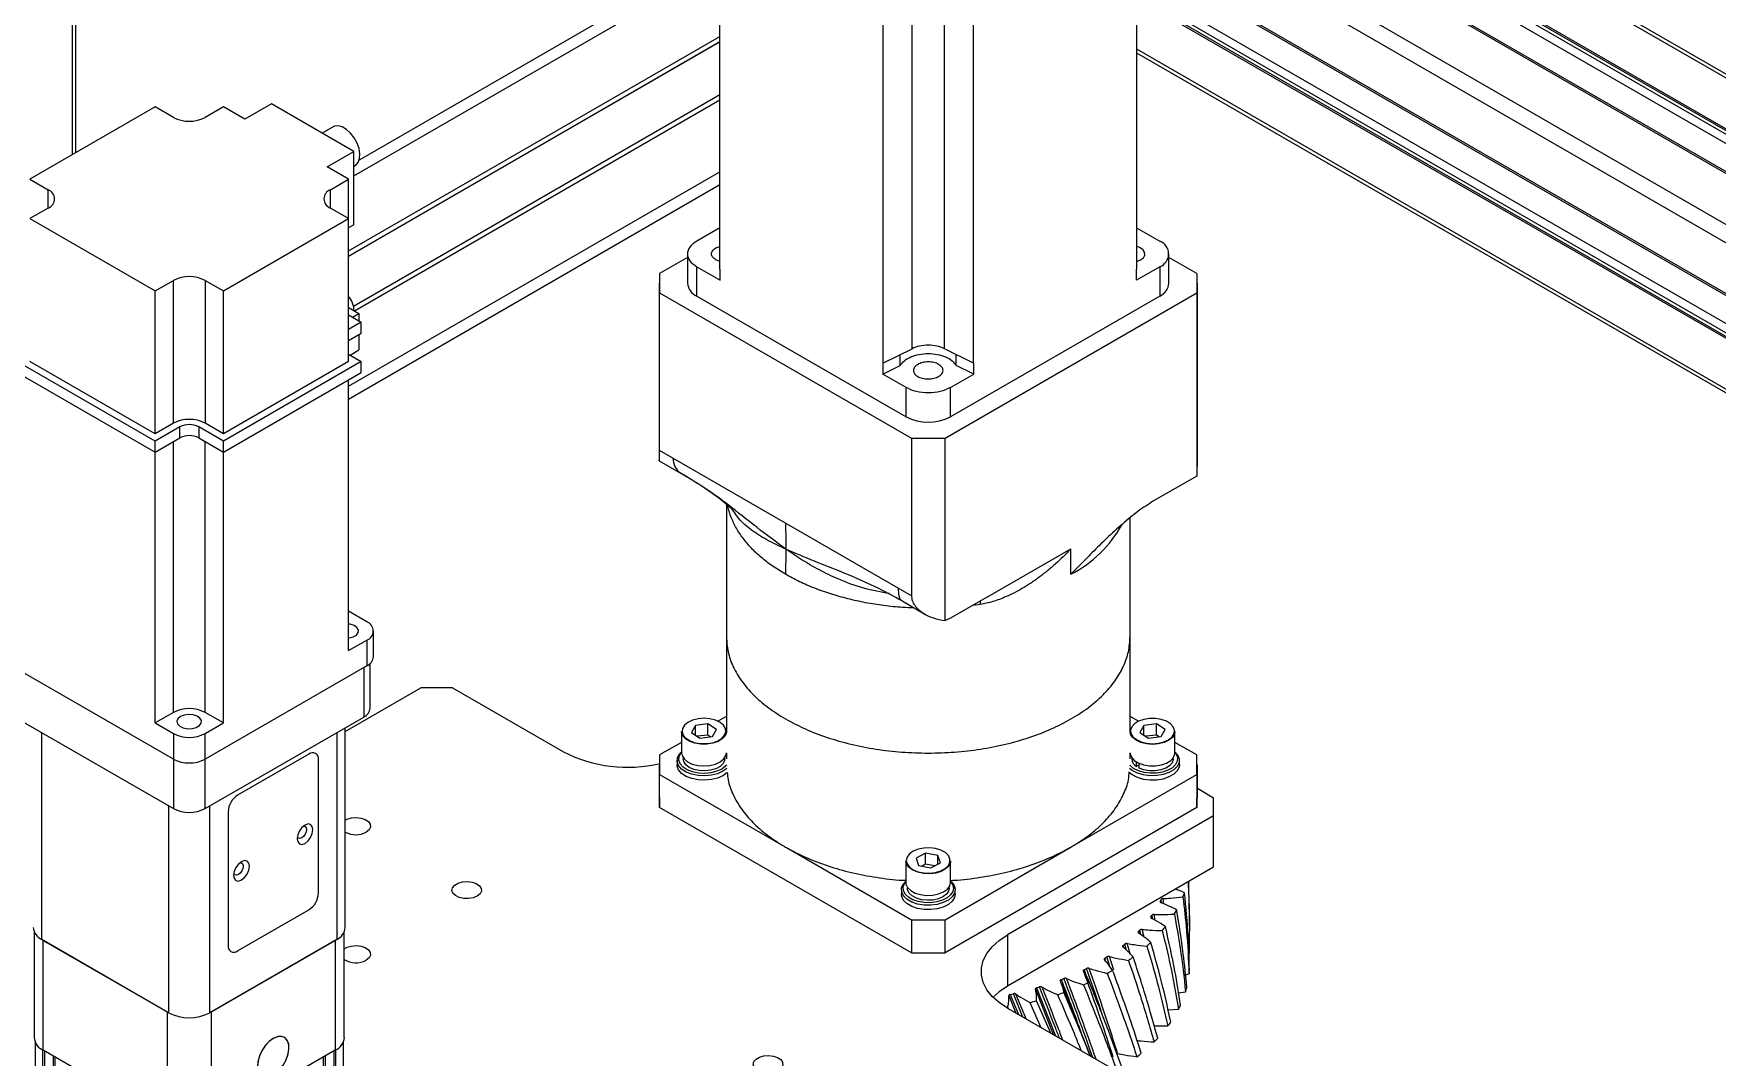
# Model space of a CAD drawing. Header units: millimetres. Extents: x 0 to 597, y 0 to 420.
# Drawn here: x 410.75 to 435.78, y 161.42 to 176.63 of the extents above; entities that cross this region are included whole.
import ezdxf

# ---------------------------------------------------------------- set-up
doc = ezdxf.new("R2010")
doc.units = ezdxf.units.MM

msp = doc.modelspace()

# ---------------------------------------------------------------- linework, layer by layer
at = {"color": 8, "linetype": 'Continuous', "lineweight": 25}
for p, q in [((411.332, 174.837), (411.332, 185.072)), ((427.297, 180.947), (471.787, 155.263)), ((427.145, 178.857), (469.902, 154.175)), ((427.145, 178.585), (469.666, 154.039)), ((415.513, 174.52), (420.954, 177.663)), ((427.145, 176.408), (467.78, 152.95)), ((415.435, 171.396), (420.954, 174.583)), ((410.968, 174.042), (410.968, 174.314)), ((415.164, 174.042), (415.164, 174.314)), ((415.435, 171.203), (420.954, 174.391)), ((412.83, 166.543), (412.83, 170.572)), ((413.302, 166.543), (413.302, 170.572)), ((424.824, 168.2), (424.822, 168.148)), ((415.659, 167.21), (415.659, 166.475)), ((410.874, 163.168), (410.874, 166.244)), ((415.258, 166.244), (415.258, 163.168)), ((412.83, 165.849), (412.83, 165.114)), ((413.302, 165.114), (413.302, 165.849)), ((412.76, 165.155), (412.76, 162.08)), ((413.372, 162.08), (413.372, 165.155)), ((427.516, 163.712), (427.51, 163.762)), ((427.55, 163.697), (427.541, 163.777)), ((427.385, 163.483), (427.377, 163.53)), ((427.425, 163.45), (427.41, 163.542)), ((427.212, 163.237), (427.196, 163.308)), ((427.257, 163.205), (427.231, 163.318)), ((426.75, 162.768), (426.706, 162.909)), ((426.807, 162.713), (426.744, 162.914)), ((426.997, 163.006), (426.972, 163.1)), ((427.049, 162.958), (427.009, 163.107)), ((426.366, 162.719), (426.398, 162.628)), ((426.673, 162.888), (426.679, 162.871)), ((425.642, 162.429), (425.883, 161.822)), ((425.66, 162.449), (425.941, 161.736)), ((425.248, 162.334), (425.354, 162.074)), ((425.27, 162.352), (425.392, 162.052)), ((425.456, 162.015), (425.315, 162.362)), ((425.503, 161.988), (425.353, 162.356)), ((410.89, 156.999), (410.89, 161.526)), ((410.918, 157.015), (410.918, 161.51)), ((411.042, 161.438), (411.042, 157.087)), ((411.068, 161.423), (411.068, 157.102)), ((415.064, 157.102), (415.064, 161.423)), ((415.09, 157.087), (415.09, 161.438)), ((415.214, 161.51), (415.214, 157.015)), ((415.241, 161.526), (415.241, 156.999))]:
    msp.add_line(p, q, dxfattribs=at)
at = {"color": 7, "linetype": 'Continuous', "lineweight": 25}
for p, q in [((411.381, 174.865), (411.381, 185.1)), ((471.836, 155.291), (427.312, 180.995)), ((427.023, 180.348), (471.132, 154.885)), ((427.023, 180.321), (471.108, 154.871)), ((427.036, 180.259), (471.061, 154.844)), ((427.145, 180.06), (470.943, 154.776)), ((427.145, 179.764), (427.145, 173.133)), ((424.291, 171.951), (424.291, 179.643)), ((427.145, 179.641), (470.58, 154.567)), ((427.145, 179.614), (470.557, 154.553)), ((420.954, 173.133), (420.954, 179.394)), ((423.809, 171.951), (423.809, 178.581)), ((423.374, 178.367), (423.374, 171.736)), ((424.725, 171.736), (424.725, 177.997)), ((415.595, 174.76), (420.954, 177.855)), ((427.145, 177.829), (469.011, 153.66)), ((427.145, 177.801), (468.987, 153.647)), ((427.145, 177.382), (468.624, 153.437)), ((427.145, 177.246), (468.506, 153.369)), ((427.145, 177.192), (468.459, 153.342)), ((427.145, 177.165), (468.435, 153.328)), ((415.435, 173.405), (420.954, 176.592)), ((415.435, 173.405), (420.954, 176.592)), ((415.435, 173.328), (420.954, 176.516)), ((415.435, 173.328), (420.954, 176.515)), ((427.145, 176.351), (467.731, 152.922)), ((415.508, 172.585), (420.954, 175.73)), ((412.559, 175.545), (410.697, 174.47)), ((412.83, 175.389), (412.559, 175.545)), ((413.573, 175.545), (413.302, 175.389)), ((413.891, 175.362), (413.573, 175.545)), ((414.287, 175.59), (413.891, 175.362)), ((415.513, 174.883), (414.287, 175.59)), ((415.52, 172.515), (420.954, 175.653)), ((415.206, 175.249), (415.042, 175.154)), ((415.117, 174.654), (415.513, 174.883)), ((415.513, 173.794), (415.513, 174.883)), ((415.513, 174.666), (415.536, 174.679)), ((410.697, 174.47), (410.968, 174.314)), ((415.435, 174.47), (415.117, 174.654)), ((415.164, 174.314), (415.435, 174.47)), ((415.435, 173.885), (415.435, 174.47)), ((415.435, 171.203), (420.954, 174.391)), ((415.435, 171.203), (420.954, 174.39)), ((415.435, 171.203), (420.954, 174.39)), ((410.968, 174.042), (410.697, 173.885)), ((415.435, 173.885), (415.164, 174.042)), ((410.697, 173.885), (412.559, 172.81)), ((413.573, 172.81), (415.435, 173.885)), ((415.435, 171.762), (415.435, 173.885)), ((415.513, 173.794), (415.435, 173.749)), ((420.954, 173.75), (420.608, 173.551)), ((427.145, 173.75), (427.491, 173.551)), ((420.472, 173.308), (420.058, 173.069)), ((420.472, 173.36), (420.472, 172.925)), ((420.608, 172.734), (420.608, 173.17)), ((420.608, 173.17), (420.955, 172.97)), ((420.954, 173.247), (420.894, 173.27)), ((427.491, 173.17), (427.145, 172.97)), ((427.491, 173.17), (427.491, 172.734)), ((427.628, 172.925), (427.628, 173.36)), ((428.042, 173.069), (427.628, 173.308)), ((412.559, 172.81), (412.83, 172.967)), ((412.83, 170.844), (412.83, 172.967)), ((413.302, 172.967), (413.573, 172.81)), ((413.302, 172.967), (413.302, 170.844)), ((420.05, 172.925), (420.05, 170.288)), ((420.058, 173.069), (420.058, 172.78)), ((420.954, 173.133), (420.955, 173.133)), ((420.955, 172.97), (420.955, 173.133)), ((427.145, 173.133), (427.145, 173.133)), ((427.145, 172.97), (427.145, 173.133)), ((428.042, 173.069), (428.042, 172.78)), ((428.05, 170.203), (428.05, 172.925)), ((412.559, 170.687), (412.559, 172.81)), ((413.573, 170.687), (413.573, 172.81)), ((420.058, 172.78), (423.799, 170.62)), ((420.058, 170.439), (420.058, 172.78)), ((420.608, 172.734), (423.72, 170.938)), ((424.3, 170.62), (428.042, 172.78)), ((427.491, 172.734), (424.38, 170.938)), ((428.042, 172.78), (428.042, 170.058)), ((415.435, 172.565), (415.588, 172.476)), ((415.435, 172.456), (415.623, 172.347)), ((415.494, 172.422), (415.588, 172.476)), ((415.588, 172.476), (415.588, 172.368)), ((415.623, 172.347), (415.435, 172.238)), ((415.435, 172.075), (415.623, 172.184)), ((415.623, 172.184), (415.623, 172.347)), ((415.458, 171.857), (415.588, 171.932)), ((415.588, 172.164), (415.588, 171.932)), ((423.374, 171.736), (423.809, 171.951)), ((424.725, 171.736), (424.291, 171.951)), ((412.559, 170.578), (410.509, 171.762)), ((412.559, 170.687), (410.697, 171.762)), ((415.435, 171.762), (413.573, 170.687)), ((415.623, 171.762), (413.573, 170.578)), ((415.435, 171.871), (415.623, 171.762)), ((415.623, 171.599), (415.623, 171.762)), ((423.374, 171.736), (423.374, 171.737)), ((423.374, 171.737), (423.374, 171.573)), ((423.374, 171.573), (423.635, 171.702)), ((423.635, 171.702), (423.635, 171.865)), ((424.464, 171.702), (424.464, 171.865)), ((424.726, 171.573), (424.464, 171.702)), ((424.725, 171.736), (424.726, 171.737)), ((424.726, 171.573), (424.726, 171.737)), ((410.509, 171.599), (412.559, 170.415)), ((413.573, 170.415), (415.623, 171.599)), ((415.435, 167.462), (415.435, 171.49)), ((423.72, 171.374), (423.374, 171.573)), ((424.38, 171.374), (424.726, 171.573)), ((423.72, 170.938), (423.72, 171.374)), ((424.38, 170.938), (424.38, 171.374)), ((412.83, 170.844), (412.559, 170.687)), ((412.925, 170.789), (412.559, 170.578)), ((412.925, 170.626), (412.925, 170.789)), ((413.573, 170.578), (413.207, 170.789)), ((413.207, 170.789), (413.207, 170.626)), ((413.573, 170.687), (413.302, 170.844)), ((412.559, 170.415), (412.925, 170.626)), ((412.559, 170.415), (412.559, 170.578)), ((412.559, 166.387), (412.559, 170.415)), ((413.207, 170.626), (413.573, 170.415)), ((413.573, 170.415), (413.573, 170.578)), ((413.573, 166.387), (413.573, 170.415)), ((420.255, 170.325), (420.058, 170.439)), ((423.799, 170.62), (424.3, 170.62)), ((423.799, 170.62), (423.799, 168.279)), ((424.3, 167.909), (424.3, 170.62)), ((420.049, 170.286), (420.38, 170.095)), ((421.928, 169.359), (420.255, 170.325)), ((428.042, 170.203), (428.042, 170.058)), ((428.042, 170.058), (427.399, 169.687)), ((421.05, 169.642), (421.05, 167.671)), ((427.05, 167.671), (427.05, 169.437)), ((423.602, 168.393), (421.928, 169.359)), ((424.943, 168.269), (426.171, 168.978)), ((426.171, 168.597), (426.171, 168.978)), ((423.799, 168.279), (423.602, 168.393)), ((423.67, 168.196), (424.001, 168.005)), ((424.943, 168.269), (424.38, 167.944)), ((415.706, 167.89), (415.435, 168.047)), ((424.38, 167.944), (424.3, 167.909)), ((415.803, 167.373), (415.803, 167.754)), ((421.05, 167.672), (421.05, 166.262)), ((427.05, 166.262), (427.05, 167.672)), ((415.435, 167.462), (415.706, 167.618)), ((415.706, 167.618), (415.706, 167.237)), ((412.83, 165.849), (410.426, 167.237)), ((415.706, 167.237), (413.302, 165.849)), ((415.756, 166.611), (415.756, 167.275)), ((415.385, 166.261), (416.507, 166.909)), ((416.979, 166.909), (416.507, 166.909)), ((416.979, 166.909), (418.629, 165.957)), ((410.473, 166.475), (412.83, 165.114)), ((412.83, 166.543), (412.559, 166.387)), ((413.573, 166.387), (413.302, 166.543)), ((413.302, 165.114), (415.659, 166.475)), ((421.05, 166.484), (420.925, 166.412)), ((427.174, 166.412), (427.05, 166.484)), ((412.559, 166.387), (412.83, 166.23)), ((412.83, 166.23), (412.83, 165.849)), ((413.302, 166.23), (413.573, 166.387)), ((413.302, 165.849), (413.302, 166.23)), ((415.385, 163.345), (415.385, 166.317)), ((420.383, 166.262), (420.383, 165.941)), ((420.59, 166.349), (420.53, 166.245)), ((420.53, 166.245), (420.656, 166.163)), ((420.776, 166.372), (420.59, 166.349)), ((420.59, 166.206), (420.59, 166.349)), ((420.776, 166.208), (420.615, 166.189)), ((420.656, 166.163), (420.843, 166.185)), ((420.903, 166.289), (420.776, 166.372)), ((420.776, 166.208), (420.776, 166.372)), ((420.817, 166.182), (420.776, 166.208)), ((420.843, 166.185), (420.903, 166.289)), ((427.056, 166.223), (427.05, 166.258)), ((427.256, 166.349), (427.196, 166.245)), ((427.196, 166.245), (427.323, 166.163)), ((427.443, 166.372), (427.256, 166.349)), ((427.256, 166.206), (427.256, 166.349)), ((427.443, 166.208), (427.282, 166.189)), ((427.323, 166.163), (427.51, 166.185)), ((427.57, 166.289), (427.443, 166.372)), ((427.443, 166.208), (427.443, 166.372)), ((427.484, 166.182), (427.443, 166.208)), ((427.51, 166.185), (427.57, 166.289)), ((427.716, 165.941), (427.716, 166.262)), ((414.845, 165.924), (413.785, 165.312)), ((420.383, 166.099), (420.058, 165.911)), ((420.058, 165.911), (420.058, 165.622)), ((421.05, 165.937), (421.05, 165.853)), ((427.05, 165.853), (427.05, 165.937)), ((428.042, 165.911), (427.716, 166.099)), ((428.042, 165.622), (428.042, 165.911)), ((414.987, 163.855), (414.987, 165.842)), ((420.05, 165.766), (420.05, 165.276)), ((420.316, 165.832), (420.316, 165.766)), ((420.407, 165.869), (420.407, 165.853)), ((421.026, 165.853), (421.026, 165.869)), ((427.074, 165.869), (427.074, 165.853)), ((427.146, 165.739), (427.146, 165.805)), ((427.184, 165.76), (427.146, 165.739)), ((427.184, 165.717), (427.184, 165.786)), ((427.692, 165.853), (427.692, 165.869)), ((427.783, 165.766), (427.783, 165.832)), ((428.05, 165.276), (428.05, 165.766)), ((420.058, 165.132), (420.058, 165.622)), ((420.058, 165.622), (421.914, 164.55)), ((426.185, 164.55), (428.042, 165.622)), ((428.042, 165.622), (428.042, 165.132)), ((428.05, 165.416), (428.292, 165.276)), ((420.058, 165.276), (420.058, 165.132)), ((428.042, 165.132), (428.042, 165.276)), ((428.292, 165.004), (428.292, 165.276)), ((413.643, 165.067), (413.643, 163.08)), ((423.799, 162.972), (420.058, 165.132)), ((428.042, 165.132), (424.3, 162.972)), ((428.292, 165.004), (425.228, 163.235)), ((428.292, 164.242), (428.292, 165.004)), ((421.914, 164.55), (421.928, 164.542)), ((421.928, 164.542), (421.942, 164.534)), ((421.942, 164.534), (423.799, 163.462)), ((424.011, 164.451), (423.869, 164.378)), ((424.192, 164.416), (424.011, 164.451)), ((424.011, 164.287), (424.011, 164.451)), ((424.231, 164.308), (424.192, 164.416)), ((424.192, 164.288), (424.192, 164.416)), ((424.3, 163.462), (426.157, 164.534)), ((426.157, 164.534), (426.185, 164.55)), ((423.716, 164.337), (423.716, 164.016)), ((423.869, 164.378), (423.907, 164.27)), ((423.907, 164.27), (424.088, 164.235)), ((424.011, 164.287), (423.958, 164.26)), ((424.141, 164.262), (424.011, 164.287)), ((424.088, 164.235), (424.231, 164.308)), ((424.383, 164.016), (424.383, 164.337)), ((428.292, 164.242), (425.228, 162.473)), ((423.74, 163.945), (423.74, 163.929)), ((424.359, 163.929), (424.359, 163.945)), ((427.929, 163.617), (427.922, 164.029)), ((427.923, 164.029), (427.922, 164.021)), ((423.65, 163.907), (423.65, 163.842)), ((424.45, 163.842), (424.45, 163.907)), ((427.498, 163.735), (427.51, 163.762)), ((413.785, 162.998), (414.845, 163.61)), ((423.799, 163.462), (424.3, 163.462)), ((423.799, 163.462), (423.799, 162.972)), ((424.3, 162.972), (424.3, 163.462)), ((427.358, 163.504), (427.377, 163.53)), ((427.932, 163.363), (427.932, 163.617)), ((410.761, 163.282), (410.761, 161.712)), ((412.76, 162.08), (410.874, 163.168)), ((415.258, 163.168), (413.372, 162.08)), ((415.371, 161.712), (415.371, 163.282)), ((425.228, 163.235), (425.228, 162.473)), ((427.173, 163.284), (427.196, 163.308)), ((427.173, 163.284), (427.178, 163.261)), ((410.897, 163.154), (412.736, 162.093)), ((410.897, 161.521), (410.897, 163.154)), ((413.396, 162.093), (415.234, 163.154)), ((415.234, 163.154), (415.234, 161.521)), ((423.799, 162.972), (424.3, 162.972)), ((426.673, 162.888), (426.706, 162.909)), ((426.943, 163.077), (426.972, 163.1)), ((426.943, 163.077), (426.952, 163.047)), ((426.366, 162.719), (426.403, 162.737)), ((425.66, 162.449), (425.703, 162.462)), ((426.027, 162.572), (426.067, 162.588)), ((427.873, 162.644), (427.927, 162.655)), ((425.241, 162.139), (425.231, 162.162)), ((425.27, 162.352), (425.315, 162.362)), ((425.559, 162.232), (425.722, 161.862)), ((425.87, 161.776), (425.66, 162.257)), ((427.77, 162.377), (427.875, 162.391)), ((412.736, 162.093), (412.736, 160.46)), ((413.396, 160.46), (413.396, 162.093)), ((425.228, 162.147), (426.878, 161.194)), ((427.614, 162.123), (427.77, 162.132)), ((425.883, 161.822), (425.897, 161.788)), ((425.912, 161.752), (425.885, 161.821)), ((410.775, 161.647), (410.775, 156.933)), ((412.736, 160.46), (410.897, 161.521)), ((415.234, 161.521), (413.396, 160.46)), ((415.357, 156.933), (415.357, 161.647))]:
    msp.add_line(p, q, dxfattribs=at)
at = {"color": 7, "linetype": 'Continuous', "lineweight": 25, "flags": 128}
for points in [[(415.536, 174.679), (415.541, 174.682), (415.578, 174.721), (415.599, 174.778), (415.603, 174.848), (415.591, 174.928), (415.561, 175.009), (415.518, 175.088), (415.464, 175.157), (415.403, 175.212), (415.339, 175.249), (415.278, 175.264), (415.224, 175.258), (415.206, 175.249)], [(427.205, 173.27), (427.247, 173.304), (427.268, 173.344), (427.265, 173.386), (427.239, 173.425), (427.192, 173.457), (427.145, 173.475)], [(427.145, 173.246), (427.146, 173.246), (427.205, 173.27)], [(415.435, 167.65), (415.441, 167.651), (415.503, 167.667), (415.551, 167.694), (415.578, 167.73), (415.581, 167.769), (415.559, 167.806), (415.516, 167.836), (415.458, 167.855), (415.435, 167.858)], [(412.936, 166.482), (412.898, 166.45), (412.883, 166.412), (412.892, 166.374), (412.925, 166.34), (412.977, 166.315), (413.041, 166.302), (413.108, 166.304), (413.17, 166.32), (413.217, 166.347), (413.244, 166.383), (413.248, 166.422), (413.226, 166.459), (413.183, 166.489), (413.124, 166.508), (413.057, 166.513), (412.992, 166.504), (412.936, 166.482)], [(421.036, 166.305), (421.007, 166.354), (420.956, 166.396), (420.887, 166.428), (420.805, 166.449), (420.717, 166.456), (420.629, 166.449), (420.547, 166.429), (420.478, 166.396), (420.427, 166.354), (420.397, 166.306), (420.39, 166.255), (420.408, 166.204), (420.449, 166.159), (420.51, 166.121), (420.586, 166.094), (420.671, 166.08), (420.76, 166.08), (420.846, 166.094), (420.922, 166.121), (420.983, 166.158), (421.024, 166.204), (421.042, 166.254), (421.036, 166.305)], [(427.063, 166.229), (427.093, 166.181), (427.144, 166.139), (427.213, 166.106), (427.294, 166.086), (427.382, 166.079), (427.47, 166.085), (427.552, 166.106), (427.621, 166.138), (427.673, 166.18), (427.703, 166.228), (427.709, 166.28), (427.691, 166.33), (427.65, 166.376), (427.59, 166.413), (427.514, 166.44), (427.428, 166.454), (427.339, 166.454), (427.254, 166.44), (427.177, 166.414), (427.117, 166.376), (427.075, 166.331), (427.057, 166.28), (427.063, 166.229)], [(421.05, 166.262), (421.049, 166.248), (421.03, 166.197), (420.988, 166.15), (420.926, 166.112), (420.848, 166.085), (420.761, 166.071), (420.67, 166.071), (420.583, 166.085), (420.505, 166.113), (420.444, 166.151), (420.402, 166.198), (420.384, 166.249), (420.383, 166.262)], [(427.716, 166.262), (427.709, 166.222), (427.679, 166.173), (427.626, 166.13), (427.556, 166.097), (427.472, 166.076), (427.382, 166.069), (427.292, 166.077), (427.209, 166.098), (427.139, 166.131), (427.087, 166.174), (427.056, 166.223)], [(421.057, 165.711), (420.999, 165.668), (420.92, 165.633), (420.828, 165.61), (420.729, 165.601), (420.629, 165.606), (420.535, 165.626), (420.452, 165.658), (420.385, 165.702), (420.34, 165.753), (420.318, 165.81), (420.321, 165.868), (420.349, 165.923), (420.383, 165.959)], [(420.98, 165.701), (420.906, 165.668), (420.82, 165.646), (420.728, 165.638), (420.635, 165.643), (420.547, 165.661), (420.469, 165.692), (420.408, 165.732), (420.365, 165.78), (420.345, 165.833), (420.348, 165.887), (420.374, 165.939), (420.383, 165.951)], [(420.383, 165.941), (420.39, 165.902), (420.42, 165.852), (420.472, 165.81), (420.542, 165.776), (420.626, 165.755), (420.716, 165.748), (420.806, 165.755), (420.889, 165.776), (420.959, 165.809), (421.012, 165.852), (421.043, 165.901), (421.05, 165.941)], [(427.716, 165.959), (427.759, 165.91), (427.781, 165.853), (427.778, 165.796), (427.75, 165.74), (427.699, 165.69), (427.628, 165.649), (427.542, 165.62), (427.446, 165.604), (427.345, 165.602), (427.248, 165.614), (427.158, 165.641), (427.083, 165.679), (427.042, 165.711)], [(427.716, 165.951), (427.734, 165.926), (427.755, 165.874), (427.752, 165.82), (427.726, 165.768), (427.678, 165.721), (427.612, 165.683), (427.531, 165.656), (427.441, 165.641), (427.348, 165.639), (427.257, 165.651), (427.173, 165.675), (427.103, 165.711), (427.05, 165.756), (427.045, 165.761)], [(427.05, 165.941), (427.05, 165.928), (427.069, 165.877), (427.11, 165.83), (427.172, 165.792), (427.25, 165.764), (427.337, 165.75), (427.428, 165.75), (427.515, 165.764), (427.593, 165.791), (427.655, 165.829), (427.697, 165.876), (427.716, 165.927), (427.716, 165.941)], [(421.057, 165.645), (420.999, 165.603), (420.92, 165.568), (420.828, 165.545), (420.729, 165.536), (420.629, 165.541), (420.535, 165.561), (420.452, 165.593), (420.385, 165.637), (420.34, 165.688), (420.318, 165.745), (420.316, 165.766)], [(421.026, 165.853), (421.023, 165.83), (421, 165.782), (420.955, 165.74), (420.892, 165.706), (420.815, 165.684), (420.731, 165.675), (420.646, 165.68), (420.566, 165.697), (420.498, 165.727), (420.446, 165.767), (420.415, 165.813), (420.407, 165.853)], [(421.054, 165.761), (421.038, 165.744), (420.98, 165.701)], [(427.783, 165.766), (427.778, 165.73), (427.75, 165.675), (427.699, 165.625), (427.628, 165.584), (427.542, 165.554), (427.446, 165.538), (427.345, 165.536), (427.248, 165.549), (427.158, 165.575), (427.083, 165.614), (427.042, 165.645)], [(427.692, 165.853), (427.692, 165.845), (427.676, 165.796), (427.638, 165.752), (427.58, 165.716), (427.507, 165.69), (427.424, 165.676), (427.339, 165.677), (427.256, 165.69), (427.184, 165.717)], [(415.385, 164.944), (415.413, 164.958), (415.478, 164.976), (415.55, 164.982), (415.621, 164.973), (415.683, 164.952), (415.73, 164.92), (415.756, 164.881), (415.759, 164.839), (415.738, 164.799), (415.696, 164.765), (415.696, 164.765)], [(414.787, 164.597), (414.832, 164.633), (414.87, 164.685), (414.895, 164.744), (414.904, 164.801), (414.895, 164.848), (414.87, 164.878), (414.832, 164.885), (414.787, 164.869), (414.741, 164.833), (414.703, 164.781), (414.678, 164.722), (414.669, 164.665), (414.678, 164.618), (414.703, 164.589), (414.741, 164.581), (414.787, 164.597)], [(414.81, 164.801), (414.805, 164.767), (414.789, 164.732), (414.766, 164.701), (414.739, 164.679), (414.712, 164.669), (414.689, 164.674), (414.674, 164.691), (414.673, 164.695)], [(414.762, 164.851), (414.766, 164.851), (414.789, 164.847), (414.805, 164.829), (414.81, 164.801)], [(423.984, 164.528), (423.9, 164.511), (423.827, 164.481), (423.771, 164.441), (423.735, 164.394), (423.723, 164.343), (423.735, 164.292), (423.77, 164.245), (423.826, 164.205), (423.899, 164.176), (423.982, 164.158), (424.071, 164.155), (424.158, 164.165), (424.237, 164.189), (424.303, 164.224), (424.349, 164.267), (424.373, 164.317), (424.373, 164.368), (424.35, 164.418), (424.304, 164.462), (424.239, 164.497), (424.16, 164.52), (424.073, 164.531), (423.984, 164.528)], [(413.844, 164.053), (413.889, 164.089), (413.927, 164.141), (413.953, 164.2), (413.962, 164.257), (413.953, 164.304), (413.927, 164.333), (413.889, 164.341), (413.844, 164.325), (413.799, 164.289), (413.76, 164.237), (413.735, 164.178), (413.726, 164.121), (413.735, 164.074), (413.76, 164.045), (413.799, 164.037), (413.844, 164.053)], [(413.867, 164.257), (413.862, 164.223), (413.847, 164.187), (413.824, 164.156), (413.797, 164.134), (413.77, 164.125), (413.747, 164.13), (413.731, 164.147), (413.73, 164.15)], [(413.819, 164.307), (413.824, 164.307), (413.847, 164.303), (413.862, 164.285), (413.867, 164.257)], [(424.383, 164.337), (424.38, 164.311), (424.355, 164.26), (424.308, 164.216), (424.241, 164.18), (424.161, 164.156), (424.072, 164.145), (423.981, 164.149), (423.896, 164.167), (423.822, 164.197), (423.764, 164.238), (423.728, 164.286), (423.716, 164.337)], [(417.346, 163.812), (417.287, 163.788), (417.218, 163.776), (417.146, 163.778), (417.078, 163.793), (417.023, 163.82), (416.986, 163.856), (416.971, 163.897), (416.98, 163.938), (417.012, 163.976), (417.063, 164.006), (417.128, 164.024), (417.2, 164.029), (417.271, 164.02), (417.333, 163.999), (417.38, 163.967), (417.406, 163.928), (417.409, 163.886), (417.388, 163.846), (417.346, 163.812)], [(424.383, 164.035), (424.394, 164.025), (424.434, 163.972), (424.449, 163.915), (424.44, 163.857), (424.406, 163.803), (424.35, 163.755), (424.274, 163.716), (424.185, 163.69), (424.087, 163.677), (423.987, 163.679), (423.891, 163.695), (423.805, 163.725), (423.734, 163.766), (423.683, 163.816), (423.655, 163.871), (423.651, 163.929), (423.673, 163.986), (423.716, 164.035)], [(424.383, 164.026), (424.408, 163.989), (424.423, 163.936), (424.414, 163.882), (424.382, 163.831), (424.33, 163.787), (424.26, 163.751), (424.176, 163.726), (424.085, 163.715), (423.991, 163.716), (423.901, 163.731), (423.821, 163.759), (423.755, 163.797), (423.707, 163.844), (423.681, 163.895), (423.678, 163.949), (423.698, 164.002), (423.716, 164.026)], [(423.716, 164.016), (423.719, 163.99), (423.744, 163.94), (423.791, 163.895), (423.857, 163.859), (423.937, 163.835), (424.026, 163.824), (424.117, 163.828)], [(424.359, 163.929), (424.351, 163.888), (424.32, 163.842), (424.268, 163.803), (424.2, 163.773), (424.12, 163.755), (424.035, 163.751), (423.951, 163.76), (423.874, 163.782), (423.811, 163.816), (423.766, 163.858), (423.743, 163.905), (423.74, 163.929)], [(424.117, 163.828), (424.202, 163.845), (424.277, 163.875), (424.334, 163.916), (424.37, 163.964), (424.383, 164.016), (424.383, 164.016)], [(424.45, 163.842), (424.44, 163.792), (424.406, 163.737), (424.35, 163.689), (424.274, 163.651), (424.185, 163.625), (424.087, 163.612), (423.987, 163.614), (423.891, 163.63), (423.805, 163.66), (423.734, 163.701), (423.683, 163.75), (423.655, 163.806), (423.65, 163.842)], [(425.228, 162.147), (425.104, 162.23), (425.001, 162.322), (424.922, 162.422), (424.868, 162.528), (424.841, 162.636), (424.841, 162.746), (424.868, 162.855), (424.922, 162.96), (425.001, 163.06), (425.104, 163.152), (425.228, 163.235)], [(415.371, 163.03), (415.413, 163.053), (415.478, 163.071), (415.55, 163.077), (415.621, 163.068), (415.683, 163.047), (415.73, 163.015), (415.756, 162.976), (415.759, 162.934), (415.738, 162.894), (415.696, 162.86), (415.696, 162.86)], [(425.228, 162.473), (425.104, 162.39), (425.013, 162.31)], [(425.231, 162.162), (425.218, 162.159), (425.21, 162.158)], [(414.315, 161.696), (414.252, 161.649), (414.194, 161.586), (414.145, 161.512), (414.108, 161.431), (414.087, 161.349), (414.082, 161.273), (414.095, 161.209), (414.125, 161.161), (414.168, 161.132), (414.222, 161.125), (414.283, 161.141), (414.347, 161.178), (414.408, 161.233), (414.462, 161.302), (414.506, 161.381), (414.535, 161.463), (414.548, 161.542), (414.544, 161.613), (414.522, 161.67), (414.486, 161.709), (414.436, 161.726), (414.378, 161.722), (414.315, 161.696)], [(414.526, 161.663), (414.492, 161.704), (414.444, 161.725), (414.386, 161.724), (414.324, 161.701), (414.261, 161.657), (414.201, 161.596), (414.151, 161.522), (414.112, 161.442), (414.089, 161.36), (414.082, 161.283), (414.093, 161.217), (414.12, 161.166), (414.161, 161.135), (414.214, 161.125), (414.275, 161.138), (414.338, 161.171), (414.4, 161.224), (414.456, 161.292), (414.501, 161.37), (414.532, 161.452), (414.547, 161.532), (414.545, 161.604), (414.526, 161.663)], [(421.825, 161.227), (421.766, 161.203), (421.696, 161.191), (421.624, 161.193), (421.556, 161.208), (421.501, 161.235), (421.464, 161.271), (421.449, 161.312), (421.458, 161.353), (421.49, 161.391), (421.541, 161.42), (421.606, 161.439), (421.678, 161.444), (421.749, 161.435), (421.811, 161.414), (421.858, 161.382), (421.884, 161.343), (421.887, 161.301), (421.867, 161.261), (421.825, 161.227)]]:
    msp.add_lwpolyline(points, dxfattribs=at)
at = {"color": 8, "linetype": 'Continuous', "lineweight": 25, "flags": 128}
msp.add_lwpolyline([(424.822, 168.148), (424.715, 168.133), (424.705, 168.132)], dxfattribs=at)
at = {"color": 7, "linetype": 'Continuous', "lineweight": 25}
for centre, radius, start, end in [((413.066, 175.844), 0.512, 242.6114, 297.3878), ((410.917, 174.178), 0.146, 290.7883, 69.2137), ((415.215, 174.178), 0.146, 110.7812, 249.2164), ((427.419, 173.36), 0.204, 290.7824, 69.2171), ((413.066, 172.512), 0.512, 62.6105, 117.3887), ((420.705, 172.948), 0.235, 185.6945, 245.6264), ((427.394, 172.948), 0.235, 294.3755, 354.3019), ((415.17, 172.505), 0.347, 1.413, 40.3274), ((424.05, 171.575), 0.717, 242.6094, 297.3907), ((413.066, 170.389), 0.512, 62.6105, 117.3887), ((413.066, 170.516), 0.307, 62.6084, 117.3914), ((413.066, 170.353), 0.307, 62.6084, 117.3914), ((415.654, 167.754), 0.146, 290.7811, 69.2166), ((415.637, 167.39), 0.168, 294.3737, 354.3025), ((413.066, 166.088), 0.512, 62.6105, 117.3887), ((415.589, 166.628), 0.168, 294.3731, 354.303), ((413.066, 166.685), 0.512, 242.6095, 297.3914), ((414.901, 165.856), 0.0873, 350.7864, 129.2038), ((419.576, 167.804), 2.076, 242.8336, 283.5234), ((413.066, 166.304), 0.512, 242.6095, 297.3914), ((427.215, 165.862), 0.141, 183.486, 241.0514), ((413.95, 165.053), 0.307, 122.6055, 177.394), ((413.066, 165.569), 0.512, 242.6094, 297.3914), ((415.541, 165.06), 0.334, 242.154, 297.77), ((414.68, 163.869), 0.307, 302.6048, 357.3948), ((426.48, 164.334), 1.457, 338.5482, 341.1561), ((426.242, 164.448), 1.721, 328.3811, 330.7089), ((410.964, 163.367), 0.218, 185.6942, 245.6265), ((415.168, 163.367), 0.218, 294.3767, 354.3022), ((425.951, 164.656), 2.079, 319.3492, 321.4036), ((413.73, 163.066), 0.0873, 170.7863, 309.2044), ((425.609, 164.985), 2.554, 311.4609, 313.2516), ((415.541, 163.141), 0.321, 237.9217, 298.9083), ((424.965, 165.881), 3.66, 298.4922, 299.9128), ((425.266, 165.412), 3.102, 304.5684, 306.1441), ((426.63, 162.773), 1.302, 354.8117, 357.6164), ((424.64, 166.521), 4.377, 293.1011, 294.3552), ((426.54, 162.79), 1.394, 343.3504, 346.0297), ((424.209, 167.773), 5.704, 283.6948, 284.741), ((424.369, 167.22), 5.128, 288.2122, 289.3334), ((426.351, 162.865), 1.598, 332.7071, 335.1527), ((413.066, 162.671), 0.666, 242.6091, 297.3909), ((426.078, 163.032), 1.918, 323.1696, 325.3335), ((410.994, 161.735), 0.235, 185.6942, 245.6267), ((415.138, 161.735), 0.235, 294.3758, 354.3017), ((425.731, 163.332), 2.377, 314.8077, 316.6747), ((425.42, 163.684), 2.846, 307.4724, 309.1411)]:
    msp.add_arc(centre, radius, start, end, dxfattribs=at)
at = {"color": 8, "linetype": 'Continuous', "lineweight": 25}
msp.add_arc((425.31, 170.239), 1.854, 297.6734, 330.9775, dxfattribs=at)
at = {"color": 7, "linetype": 'Continuous', "lineweight": 25}
for points, knots in [([(420.608, 173.551), (420.57, 173.523), (420.494, 173.467), (420.461, 173.36), (420.494, 173.253), (420.57, 173.198), (420.608, 173.17)], [0, 0, 0, 0, 0.25, 0.499994, 0.749992, 1, 1, 1, 1]), ([(420.894, 173.27), (420.876, 173.283), (420.84, 173.31), (420.824, 173.36), (420.841, 173.41), (420.887, 173.451), (420.933, 173.466), (420.954, 173.473)], [0, 0, 0, 0, 0.2065732, 0.4131257, 0.6197043, 0.8262654, 1, 1, 1, 1]), ([(424.291, 171.951), (424.255, 171.966), (424.182, 171.995), (424.05, 172.007), (423.917, 171.995), (423.845, 171.966), (423.809, 171.951)], [0, 0, 0, 0, 0.250007, 0.499999, 0.749995, 1, 1, 1, 1]), ([(423.635, 171.702), (423.653, 171.726), (423.688, 171.776), (423.788, 171.833), (423.912, 171.87), (424.05, 171.883), (424.188, 171.87), (424.311, 171.833), (424.411, 171.776), (424.446, 171.726), (424.464, 171.702)], [0, 0, 0, 0, 0.124997, 0.249999, 0.375002, 0.499998, 0.624996, 0.750009, 0.875004, 1, 1, 1, 1]), ([(423.894, 171.718), (423.876, 171.705), (423.84, 171.679), (423.824, 171.628), (423.841, 171.578), (423.89, 171.536), (423.963, 171.508), (424.049, 171.498), (424.137, 171.507), (424.183, 171.528), (424.205, 171.539)], [0, 0, 0, 0, 0.124997, 0.250004, 0.374996, 0.5, 0.625004, 0.749996, 0.875003, 1, 1, 1, 1]), ([(424.205, 171.539), (424.223, 171.552), (424.259, 171.578), (424.275, 171.628), (424.258, 171.678), (424.209, 171.72), (424.136, 171.749), (424.05, 171.758), (423.962, 171.749), (423.917, 171.729), (423.894, 171.718)], [0, 0, 0, 0, 0.124997, 0.250004, 0.374996, 0.5, 0.625004, 0.749996, 0.875003, 1, 1, 1, 1]), ([(424.38, 171.374), (424.331, 171.351), (424.235, 171.307), (424.05, 171.288), (423.864, 171.307), (423.768, 171.351), (423.72, 171.374)], [0, 0, 0, 0, 0.25, 0.499994, 0.749992, 1, 1, 1, 1]), ([(420.05, 170.289), (420.05, 170.287), (420.05, 170.283), (420.053, 170.306), (420.057, 170.353), (420.057, 170.41), (420.058, 170.439)], [0, 0, 0, 0, 0.250316, 0.500342, 0.750777, 1, 1, 1, 1]), ([(420.255, 170.325), (420.261, 170.281), (420.271, 170.211), (420.323, 170.136), (420.361, 170.109), (420.38, 170.095)], [0, 0, 0, 0, 0.450318, 0.717495, 1, 1, 1, 1]), ([(421.935, 168.97), (421.788, 169.079), (421.491, 169.299), (421.107, 169.611), (420.736, 169.88), (420.498, 170.024), (420.38, 170.095)], [0, 0, 0, 0, 0.277289, 0.563204, 0.782888, 1, 1, 1, 1]), ([(420.412, 170.08), (420.549, 169.997), (420.765, 169.865), (420.986, 169.697), (421.087, 169.61), (421.112, 169.587), (421.12, 169.58), (421.125, 169.574), (421.13, 169.568), (421.135, 169.563), (421.144, 169.552), (421.141, 169.556), (421.14, 169.557)], [0, 0, 0, 0, 0.5112791, 0.8034787, 0.8731044, 0.8840037, 0.8930184, 0.9010108, 0.9091439, 0.9313596, 0.9785177, 1, 1, 1, 1]), ([(427.399, 169.687), (427.322, 169.638), (427.165, 169.539), (426.932, 169.345), (426.742, 169.171), (426.594, 169.027), (426.489, 168.922), (426.386, 168.819), (426.281, 168.71), (426.209, 168.637), (426.171, 168.597)], [0, 0, 0, 0, 0.182064, 0.36723, 0.557891, 0.646189, 0.734747, 0.820398, 0.903051, 1, 1, 1, 1]), ([(421.928, 169.359), (421.929, 169.327), (421.929, 169.256), (421.934, 169.128), (421.934, 169.03), (421.935, 168.97)], [0, 0, 0, 0, 0.25132, 0.542311, 1, 1, 1, 1]), ([(421.935, 168.97), (421.934, 168.934), (421.934, 168.861), (421.93, 168.761), (421.929, 168.672), (421.928, 168.622), (421.928, 168.597)], [0, 0, 0, 0, 0.290394, 0.594734, 0.799569, 1, 1, 1, 1]), ([(423.67, 168.196), (423.532, 168.271), (423.254, 168.423), (422.811, 168.614), (422.358, 168.789), (422.074, 168.91), (421.935, 168.97)], [0, 0, 0, 0, 0.246655, 0.498615, 0.752663, 1, 1, 1, 1]), ([(426.171, 168.978), (426.132, 168.938), (426.058, 168.861), (425.941, 168.751), (425.822, 168.649), (425.698, 168.551), (425.571, 168.462), (425.447, 168.385), (425.328, 168.319), (425.184, 168.252), (425.018, 168.188), (424.885, 168.161), (424.822, 168.148)], [0, 0, 0, 0, 0.106874, 0.203418, 0.302037, 0.400145, 0.498792, 0.588306, 0.671839, 0.749498, 0.881729, 1, 1, 1, 1]), ([(423.602, 168.393), (423.604, 168.352), (423.606, 168.286), (423.633, 168.225), (423.657, 168.206), (423.67, 168.196)], [0, 0, 0, 0, 0.450318, 0.717495, 1, 1, 1, 1]), ([(423.799, 168.279), (423.802, 168.254), (423.807, 168.205), (423.859, 168.112), (423.965, 168.018), (424.124, 167.941), (424.241, 167.92), (424.3, 167.909)], [0, 0, 0, 0, 0.124932, 0.25003, 0.499679, 0.749831, 1, 1, 1, 1]), ([(421.063, 165.651), (421.065, 165.615), (421.074, 165.504), (421.144, 165.321), (421.266, 165.107), (421.438, 164.905), (421.651, 164.716), (421.826, 164.605), (421.914, 164.55)], [0, 0, 0, 0, 0.088719, 0.270976, 0.453228, 0.635489, 0.817741, 1, 1, 1, 1]), ([(426.185, 164.55), (426.273, 164.605), (426.448, 164.716), (426.661, 164.905), (426.834, 165.107), (426.956, 165.321), (427.026, 165.506), (427.035, 165.62), (427.038, 165.659)], [0, 0, 0, 0, 0.181088, 0.362174, 0.543261, 0.724351, 0.905437, 1, 1, 1, 1]), ([(421.942, 164.534), (422.038, 164.483), (422.23, 164.382), (422.557, 164.259), (422.907, 164.159), (423.278, 164.09), (423.55, 164.052), (423.698, 164.048), (423.716, 164.047)], [0, 0, 0, 0, 0.194499, 0.388989, 0.58349, 0.777982, 0.972478, 1, 1, 1, 1]), ([(424.39, 164.047), (424.406, 164.048), (424.551, 164.053), (424.822, 164.09), (425.192, 164.159), (425.542, 164.259), (425.869, 164.382), (426.061, 164.483), (426.157, 164.534)], [0, 0, 0, 0, 0.0240998, 0.2192783, 0.414461, 0.609641, 0.8048197, 1, 1, 1, 1]), ([(427.859, 163.863), (427.83, 163.876), (427.787, 163.894), (427.74, 163.91), (427.725, 163.915)], [0, 0, 0, 0, 0.670591, 1, 1, 1, 1]), ([(427.912, 164.023), (427.92, 163.87), (427.938, 163.503), (427.929, 163.135), (427.924, 162.92)], [0, 0, 0, 0, 0.415016, 1, 1, 1, 1]), ([(427.498, 163.735), (427.497, 163.734), (427.496, 163.732), (427.496, 163.729), (427.497, 163.726), (427.499, 163.723), (427.501, 163.72), (427.505, 163.717), (427.509, 163.715), (427.511, 163.714)], [0, 0, 0, 0, 0.132835, 0.265879, 0.398772, 0.531383, 0.66422, 0.797379, 1, 1, 1, 1]), ([(427.541, 163.777), (427.539, 163.776), (427.535, 163.776), (427.53, 163.775), (427.525, 163.774), (427.52, 163.772), (427.517, 163.77), (427.513, 163.766), (427.511, 163.764), (427.51, 163.762)], [0, 0, 0, 0, 0.132723, 0.265664, 0.398535, 0.53143, 0.664305, 0.797195, 1, 1, 1, 1]), ([(427.743, 163.606), (427.717, 163.62), (427.644, 163.659), (427.563, 163.693), (427.511, 163.714)], [0, 0, 0, 0, 0.36147, 1, 1, 1, 1]), ([(427.541, 163.777), (427.577, 163.778), (427.676, 163.782), (427.774, 163.794), (427.836, 163.801)], [0, 0, 0, 0, 0.361466, 1, 1, 1, 1]), ([(427.836, 163.801), (427.855, 163.634), (427.9, 163.251), (427.917, 162.87), (427.927, 162.655)], [0, 0, 0, 0, 0.43555, 1, 1, 1, 1]), ([(427.931, 162.719), (427.927, 162.884), (427.917, 163.265), (427.88, 163.647), (427.859, 163.863)], [0, 0, 0, 0, 0.435554, 1, 1, 1, 1]), ([(427.358, 163.504), (427.358, 163.503), (427.357, 163.501), (427.356, 163.498), (427.356, 163.495), (427.357, 163.491), (427.359, 163.488), (427.362, 163.485), (427.365, 163.483), (427.367, 163.482)], [0, 0, 0, 0, 0.132949, 0.265887, 0.398717, 0.531717, 0.664558, 0.797499, 1, 1, 1, 1]), ([(427.576, 163.359), (427.553, 163.375), (427.488, 163.418), (427.414, 163.457), (427.367, 163.482)], [0, 0, 0, 0, 0.361452, 1, 1, 1, 1]), ([(427.41, 163.542), (427.408, 163.542), (427.404, 163.542), (427.399, 163.541), (427.393, 163.54), (427.389, 163.539), (427.384, 163.537), (427.38, 163.534), (427.378, 163.531), (427.377, 163.53)], [0, 0, 0, 0, 0.133064, 0.265889, 0.398634, 0.531574, 0.664422, 0.797286, 1, 1, 1, 1]), ([(427.41, 163.542), (427.446, 163.541), (427.545, 163.538), (427.644, 163.543), (427.708, 163.546)], [0, 0, 0, 0, 0.361439, 1, 1, 1, 1]), ([(427.708, 163.546), (427.738, 163.377), (427.808, 162.99), (427.851, 162.607), (427.875, 162.391)], [0, 0, 0, 0, 0.4355507, 1, 1, 1, 1]), ([(427.893, 162.454), (427.877, 162.62), (427.842, 163.003), (427.779, 163.388), (427.743, 163.606)], [0, 0, 0, 0, 0.435554, 1, 1, 1, 1]), ([(427.173, 163.284), (427.172, 163.283), (427.17, 163.281), (427.169, 163.278), (427.168, 163.274), (427.169, 163.271), (427.17, 163.268), (427.173, 163.265), (427.176, 163.262), (427.177, 163.261)], [0, 0, 0, 0, 0.132871, 0.265663, 0.398522, 0.531248, 0.664196, 0.797138, 1, 1, 1, 1]), ([(427.359, 163.125), (427.339, 163.142), (427.284, 163.19), (427.219, 163.233), (427.177, 163.261)], [0, 0, 0, 0, 0.3614697, 1, 1, 1, 1]), ([(427.231, 163.318), (427.23, 163.318), (427.226, 163.318), (427.22, 163.318), (427.215, 163.317), (427.21, 163.316), (427.205, 163.314), (427.2, 163.312), (427.198, 163.309), (427.196, 163.308)], [0, 0, 0, 0, 0.132769, 0.265667, 0.398512, 0.531473, 0.664349, 0.797205, 1, 1, 1, 1]), ([(427.231, 163.318), (427.267, 163.314), (427.365, 163.305), (427.465, 163.303), (427.528, 163.301)], [0, 0, 0, 0, 0.361455, 1, 1, 1, 1]), ([(427.528, 163.301), (427.569, 163.13), (427.664, 162.738), (427.732, 162.351), (427.77, 162.132)], [0, 0, 0, 0, 0.43555, 1, 1, 1, 1]), ([(427.8, 162.194), (427.774, 162.362), (427.713, 162.747), (427.625, 163.138), (427.576, 163.359)], [0, 0, 0, 0, 0.4355535, 1, 1, 1, 1]), ([(426.744, 162.914), (426.742, 162.914), (426.739, 162.915), (426.734, 162.915), (426.728, 162.915), (426.722, 162.915), (426.717, 162.914), (426.711, 162.912), (426.708, 162.91), (426.706, 162.909)], [0, 0, 0, 0, 0.132884, 0.265938, 0.398807, 0.5315, 0.664368, 0.797235, 1, 1, 1, 1]), ([(426.744, 162.914), (426.777, 162.906), (426.869, 162.883), (426.965, 162.868), (427.026, 162.858)], [0, 0, 0, 0, 0.3614729, 1, 1, 1, 1]), ([(426.943, 163.077), (426.942, 163.077), (426.94, 163.075), (426.938, 163.072), (426.937, 163.069), (426.937, 163.065), (426.937, 163.062), (426.939, 163.059), (426.942, 163.056), (426.943, 163.055)], [0, 0, 0, 0, 0.132936, 0.265771, 0.398544, 0.531546, 0.664408, 0.797273, 1, 1, 1, 1]), ([(427.096, 162.907), (427.079, 162.926), (427.035, 162.977), (426.979, 163.024), (426.943, 163.055)], [0, 0, 0, 0, 0.361449, 1, 1, 1, 1]), ([(427.009, 163.107), (427.007, 163.108), (427.003, 163.108), (426.998, 163.108), (426.992, 163.108), (426.987, 163.107), (426.982, 163.106), (426.976, 163.103), (426.973, 163.101), (426.972, 163.1)], [0, 0, 0, 0, 0.132668, 0.265713, 0.398592, 0.531349, 0.664266, 0.797184, 1, 1, 1, 1]), ([(427.009, 163.107), (427.043, 163.102), (427.139, 163.086), (427.237, 163.077), (427.3, 163.071)], [0, 0, 0, 0, 0.361501, 1, 1, 1, 1]), ([(427.3, 163.071), (427.351, 162.897), (427.468, 162.497), (427.561, 162.104), (427.613, 161.883)], [0, 0, 0, 0, 0.43555, 1, 1, 1, 1]), ([(427.655, 161.942), (427.618, 162.112), (427.533, 162.502), (427.422, 162.9), (427.359, 163.125)], [0, 0, 0, 0, 0.435554, 1, 1, 1, 1]), ([(426.366, 162.719), (426.365, 162.718), (426.362, 162.717), (426.359, 162.714), (426.357, 162.712), (426.355, 162.708), (426.354, 162.705), (426.355, 162.701), (426.356, 162.699), (426.357, 162.697)], [0, 0, 0, 0, 0.132873, 0.265738, 0.398578, 0.531406, 0.664364, 0.797216, 1, 1, 1, 1]), ([(426.445, 162.533), (426.437, 162.553), (426.414, 162.609), (426.379, 162.663), (426.357, 162.697)], [0, 0, 0, 0, 0.361463, 1, 1, 1, 1]), ([(426.357, 162.697), (426.444, 162.456), (426.598, 162.026), (426.734, 161.607), (426.794, 161.422)], [0, 0, 0, 0, 0.559951, 1, 1, 1, 1]), ([(426.442, 162.739), (426.44, 162.74), (426.437, 162.741), (426.432, 162.742), (426.426, 162.742), (426.421, 162.742), (426.415, 162.741), (426.409, 162.74), (426.405, 162.738), (426.403, 162.737)], [0, 0, 0, 0, 0.132964, 0.265736, 0.398495, 0.531391, 0.66427, 0.797175, 1, 1, 1, 1]), ([(426.442, 162.739), (426.473, 162.729), (426.56, 162.701), (426.652, 162.679), (426.71, 162.664)], [0, 0, 0, 0, 0.361501, 1, 1, 1, 1]), ([(426.865, 161.472), (426.791, 161.706), (426.659, 162.123), (426.508, 162.551), (426.442, 162.739)], [0, 0, 0, 0, 0.559967, 1, 1, 1, 1]), ([(426.673, 162.888), (426.672, 162.888), (426.67, 162.886), (426.667, 162.883), (426.665, 162.88), (426.664, 162.877), (426.664, 162.874), (426.665, 162.87), (426.667, 162.868), (426.669, 162.866)], [0, 0, 0, 0, 0.13283, 0.265751, 0.39853, 0.531538, 0.664236, 0.797076, 1, 1, 1, 1]), ([(426.79, 162.709), (426.777, 162.728), (426.743, 162.782), (426.698, 162.833), (426.669, 162.866)], [0, 0, 0, 0, 0.361489, 1, 1, 1, 1]), ([(426.71, 162.664), (426.779, 162.482), (426.937, 162.063), (427.074, 161.655), (427.152, 161.425)], [0, 0, 0, 0, 0.43555, 1, 1, 1, 1]), ([(427.217, 161.476), (427.16, 161.653), (427.028, 162.058), (426.876, 162.474), (426.79, 162.709)], [0, 0, 0, 0, 0.435553, 1, 1, 1, 1]), ([(427.026, 162.858), (427.086, 162.68), (427.225, 162.271), (427.341, 161.871), (427.406, 161.646)], [0, 0, 0, 0, 0.43555, 1, 1, 1, 1]), ([(427.46, 161.701), (427.412, 161.874), (427.303, 162.272), (427.171, 162.678), (427.096, 162.907)], [0, 0, 0, 0, 0.435553, 1, 1, 1, 1]), ([(425.66, 162.449), (425.658, 162.449), (425.655, 162.448), (425.651, 162.445), (425.647, 162.443), (425.644, 162.44), (425.643, 162.437), (425.641, 162.433), (425.642, 162.431), (425.642, 162.429)], [0, 0, 0, 0, 0.132836, 0.265749, 0.398656, 0.531583, 0.664456, 0.797202, 1, 1, 1, 1]), ([(425.66, 162.257), (425.661, 162.278), (425.661, 162.336), (425.649, 162.393), (425.642, 162.429)], [0, 0, 0, 0, 0.361487, 1, 1, 1, 1]), ([(425.741, 162.459), (425.74, 162.459), (425.737, 162.461), (425.732, 162.462), (425.727, 162.463), (425.722, 162.464), (425.716, 162.464), (425.71, 162.464), (425.705, 162.463), (425.703, 162.462)], [0, 0, 0, 0, 0.132746, 0.265626, 0.398382, 0.531276, 0.664274, 0.797098, 1, 1, 1, 1]), ([(425.741, 162.459), (425.768, 162.444), (425.84, 162.405), (425.921, 162.371), (425.972, 162.349)], [0, 0, 0, 0, 0.361464, 1, 1, 1, 1]), ([(426.027, 162.572), (426.025, 162.571), (426.022, 162.57), (426.019, 162.568), (426.016, 162.565), (426.014, 162.562), (426.012, 162.559), (426.012, 162.555), (426.013, 162.553), (426.013, 162.551)], [0, 0, 0, 0, 0.132859, 0.265711, 0.398612, 0.531345, 0.664265, 0.79725, 1, 1, 1, 1]), ([(426.067, 162.382), (426.063, 162.402), (426.052, 162.459), (426.028, 162.515), (426.013, 162.551)], [0, 0, 0, 0, 0.361474, 1, 1, 1, 1]), ([(426.46, 161.436), (426.394, 161.602), (426.251, 161.957), (426.107, 162.318), (426.031, 162.51)], [0, 0, 0, 0, 0.4686089, 1, 1, 1, 1]), ([(426.106, 162.587), (426.105, 162.588), (426.102, 162.589), (426.096, 162.59), (426.091, 162.591), (426.085, 162.591), (426.08, 162.591), (426.074, 162.59), (426.07, 162.588), (426.067, 162.588)], [0, 0, 0, 0, 0.132887, 0.265783, 0.398659, 0.531589, 0.664375, 0.797291, 1, 1, 1, 1]), ([(426.106, 162.587), (426.135, 162.575), (426.215, 162.54), (426.302, 162.512), (426.357, 162.494)], [0, 0, 0, 0, 0.361458, 1, 1, 1, 1]), ([(426.357, 162.494), (426.434, 162.307), (426.609, 161.876), (426.765, 161.458), (426.854, 161.222)], [0, 0, 0, 0, 0.43555, 1, 1, 1, 1]), ([(426.495, 162.41), (426.485, 162.435), (426.465, 162.485), (426.445, 162.534), (426.435, 162.559)], [0, 0, 0, 0, 0.500025, 1, 1, 1, 1]), ([(426.929, 161.269), (426.863, 161.45), (426.712, 161.865), (426.541, 162.292), (426.445, 162.533)], [0, 0, 0, 0, 0.435553, 1, 1, 1, 1]), ([(425.231, 162.162), (425.236, 162.182), (425.248, 162.239), (425.248, 162.297), (425.248, 162.334)], [0, 0, 0, 0, 0.36148, 1, 1, 1, 1]), ([(425.27, 162.352), (425.268, 162.352), (425.265, 162.351), (425.26, 162.349), (425.256, 162.347), (425.253, 162.344), (425.25, 162.342), (425.248, 162.338), (425.248, 162.335), (425.248, 162.334)], [0, 0, 0, 0, 0.132841, 0.265682, 0.398547, 0.531404, 0.664319, 0.797162, 1, 1, 1, 1]), ([(425.353, 162.356), (425.352, 162.357), (425.349, 162.358), (425.345, 162.36), (425.34, 162.362), (425.335, 162.363), (425.329, 162.363), (425.323, 162.363), (425.318, 162.362), (425.315, 162.362)], [0, 0, 0, 0, 0.132896, 0.265992, 0.398738, 0.531568, 0.664332, 0.797237, 1, 1, 1, 1]), ([(425.353, 162.356), (425.376, 162.34), (425.44, 162.296), (425.513, 162.257), (425.559, 162.232)], [0, 0, 0, 0, 0.361444, 1, 1, 1, 1]), ([(425.972, 162.349), (426.055, 162.156), (426.176, 161.874), (426.288, 161.601), (426.323, 161.515)], [0, 0, 0, 0, 0.686183, 1, 1, 1, 1]), ([(426.459, 161.436), (426.432, 161.505), (426.308, 161.814), (426.173, 162.133), (426.067, 162.382)], [0, 0, 0, 0, 0.221069, 1, 1, 1, 1]), ([(427.153, 161.668), (427.174, 161.665), (427.258, 161.654), (427.343, 161.65), (427.406, 161.646)], [0, 0, 0, 0, 0.255281, 1, 1, 1, 1]), ([(427.408, 161.885), (427.413, 161.885), (427.481, 161.881), (427.55, 161.882), (427.613, 161.883)], [0, 0, 0, 0, 0.071237, 1, 1, 1, 1]), ([(426.865, 161.472), (426.899, 161.465), (426.992, 161.445), (427.09, 161.433), (427.152, 161.425)], [0, 0, 0, 0, 0.361489, 1, 1, 1, 1])]:
    msp.add_open_spline(points, degree=3, knots=knots, dxfattribs=at)
at = {"color": 8, "linetype": 'Continuous', "lineweight": 25}
for points, knots in [([(421.928, 168.597), (421.864, 168.637), (421.735, 168.715), (421.566, 168.846), (421.418, 168.985), (421.294, 169.131), (421.193, 169.283), (421.12, 169.44), (421.08, 169.554), (421.072, 169.616), (421.071, 169.624)], [0, 0, 0, 0, 0.140001, 0.28001, 0.420017, 0.56002, 0.700025, 0.84003, 0.980032, 1, 1, 1, 1]), ([(421.935, 168.97), (421.838, 169.016), (421.646, 169.106), (421.405, 169.26), (421.24, 169.403), (421.154, 169.538), (421.116, 169.598)], [0, 0, 0, 0, 0.265479, 0.52514, 0.788372, 1, 1, 1, 1]), ([(423.476, 168.31), (423.348, 168.332), (423.087, 168.379), (422.733, 168.512), (422.429, 168.659), (422.171, 168.809), (422.014, 168.916), (421.935, 168.97)], [0, 0, 0, 0, 0.223989, 0.457002, 0.636374, 0.816164, 1, 1, 1, 1]), ([(423.844, 168.096), (423.785, 168.098), (423.632, 168.104), (423.389, 168.13), (423.117, 168.173), (422.853, 168.231), (422.6, 168.303), (422.36, 168.388), (422.133, 168.485), (421.997, 168.56), (421.928, 168.597)], [0, 0, 0, 0, 0.082518, 0.213585, 0.344654, 0.475724, 0.606791, 0.737861, 0.868927, 1, 1, 1, 1]), ([(421.05, 167.672), (421.055, 167.596), (421.065, 167.445), (421.144, 167.222), (421.27, 167.007), (421.445, 166.803), (421.661, 166.613), (421.839, 166.502), (421.928, 166.447)], [0, 0, 0, 0, 0.166666, 0.333333, 0.500001, 0.66667, 0.833333, 1, 1, 1, 1]), ([(421.928, 166.447), (422.024, 166.396), (422.217, 166.293), (422.546, 166.168), (422.898, 166.067), (423.271, 165.994), (423.657, 165.95), (424.05, 165.935), (424.442, 165.95), (424.828, 165.994), (425.201, 166.067), (425.554, 166.167), (425.881, 166.294), (426.177, 166.443), (426.437, 166.614), (426.655, 166.803), (426.829, 167.007), (426.955, 167.222), (427.035, 167.445), (427.045, 167.596), (427.05, 167.672)], [0, 0, 0, 0, 0.055556, 0.11111, 0.166667, 0.222223, 0.277778, 0.333334, 0.388888, 0.444445, 0.5, 0.555555, 0.611111, 0.666667, 0.722222, 0.777778, 0.833334, 0.888889, 0.944445, 1, 1, 1, 1]), ([(426.656, 161.995), (426.637, 162.054), (426.559, 162.298), (426.47, 162.548), (426.403, 162.737)], [0, 0, 0, 0, 0.242936, 1, 1, 1, 1]), ([(426, 161.702), (425.979, 161.757), (425.884, 162.006), (425.782, 162.262), (425.703, 162.462)], [0, 0, 0, 0, 0.222069, 1, 1, 1, 1]), ([(426.049, 161.673), (426.025, 161.737), (425.927, 161.995), (425.821, 162.26), (425.741, 162.459)], [0, 0, 0, 0, 0.249657, 1, 1, 1, 1]), ([(426.027, 162.572), (426.122, 162.324), (426.224, 162.056), (426.317, 161.795), (426.324, 161.775)], [0, 0, 0, 0, 0.922955, 1, 1, 1, 1]), ([(426.494, 161.416), (426.425, 161.613), (426.29, 161.998), (426.14, 162.394), (426.067, 162.588)], [0, 0, 0, 0, 0.510584, 1, 1, 1, 1]), ([(426.544, 161.387), (426.472, 161.594), (426.333, 161.989), (426.179, 162.394), (426.106, 162.587)], [0, 0, 0, 0, 0.5236468, 1, 1, 1, 1])]:
    msp.add_open_spline(points, degree=3, knots=knots, dxfattribs=at)

doc.saveas('drawing.dxf')
